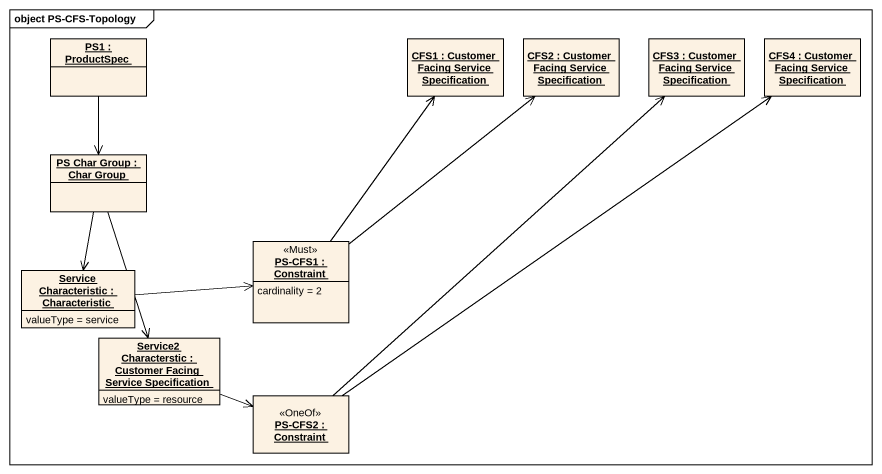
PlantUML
@startuml
mainframe object PS-CFS-Topology
hide circle
hide empty members
object "PS1 : ProductSpec" as PS1
object "CFS1 : Customer Facing Service Specification" as CFS1
object "CFS2 : Customer Facing Service Specification" as CFS2
object "CFS3 : Customer Facing Service Specification" as CFS3
object "CFS4 : Customer Facing Service Specification" as CFS4
object "PS Char Group : Char Group" as PS_Char_Group
object "PS-CFS1 : Constraint" as PS_CFS1 <<Must>> {
  cardinality = 2
}
object "Service Characteristic : Characteristic" as Service_Characteristic {
  valueType = service
}
object "Service2 Characterstic : Customer Facing Service Specification" as Service2_Characterstic {
  valueType = resource
}
object "PS-CFS2 : Constraint" as PS_CFS2 <<OneOf>>
PS1 --> PS_Char_Group
PS_Char_Group --> Service_Characteristic
PS_Char_Group --> Service2_Characterstic
PS_CFS1 -up-> CFS1
PS_CFS1 -up-> CFS2
Service_Characteristic -right-> PS_CFS1
Service2_Characterstic -right-> PS_CFS2
PS_CFS2 -up-> CFS3
PS_CFS2 -up-> CFS4
@enduml
